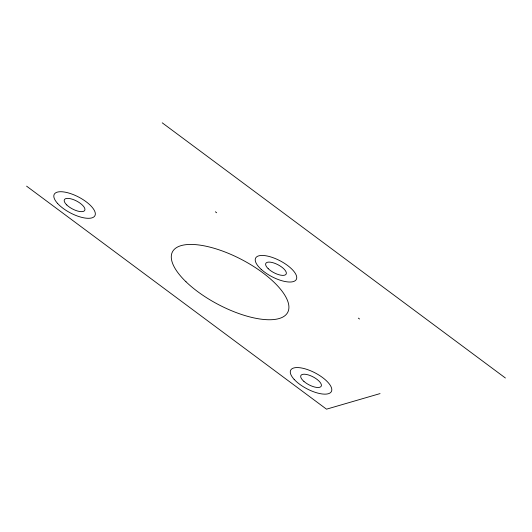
<?xml version="1.0" encoding="UTF-8"?>
<svg xmlns="http://www.w3.org/2000/svg" width="532" height="532" viewBox="0 0 532 532"><rect width="100%" height="100%" fill="white"/><g stroke="black" fill="none" stroke-linecap="round" stroke-linejoin="round"><path stroke-width="0.8" d="M380.048 393.594L326.508 409.174L26.6 186.16M162.233 122.826L505.4 378.006M215.36 211.789L216.67 212.76M358.349 318.116L359.552 319.007M186.007 281.787A65.09 25.33 27.7 0 0 285.864 314.851A65.09 25.33 27.7 0 0 218.413 249.621A65.09 25.33 27.7 0 0 186.007 281.787M66.793 204.966A11.485 4.469 27.7 0 0 84.415 210.798A11.485 4.469 27.7 0 0 72.512 199.287A11.485 4.469 27.7 0 0 66.793 204.966M303.918 381.404A11.485 4.469 27.7 0 0 321.142 386.318A11.485 4.469 27.7 0 0 308.068 374.847A11.485 4.469 27.7 0 0 303.918 381.404M268.201 268.68A11.485 4.469 27.7 0 0 285.824 274.519A11.485 4.469 27.7 0 0 273.92 263.007A11.485 4.469 27.7 0 0 268.201 268.68M261.159 269.318A22.976 8.938 27.7 0 0 295.985 279.945A22.976 8.938 27.7 0 0 270.808 256.943A22.976 8.938 27.7 0 0 261.159 269.318M294.149 379.382A22.976 8.938 27.7 0 0 329.94 393.035A22.976 8.938 27.7 0 0 309.039 370.152A22.976 8.938 27.7 0 0 294.149 379.382M57.503 203.35A22.976 8.938 27.7 0 0 93.339 217.275A22.976 8.938 27.7 0 0 72.877 194.433A22.976 8.938 27.7 0 0 57.503 203.35"/></g></svg>
